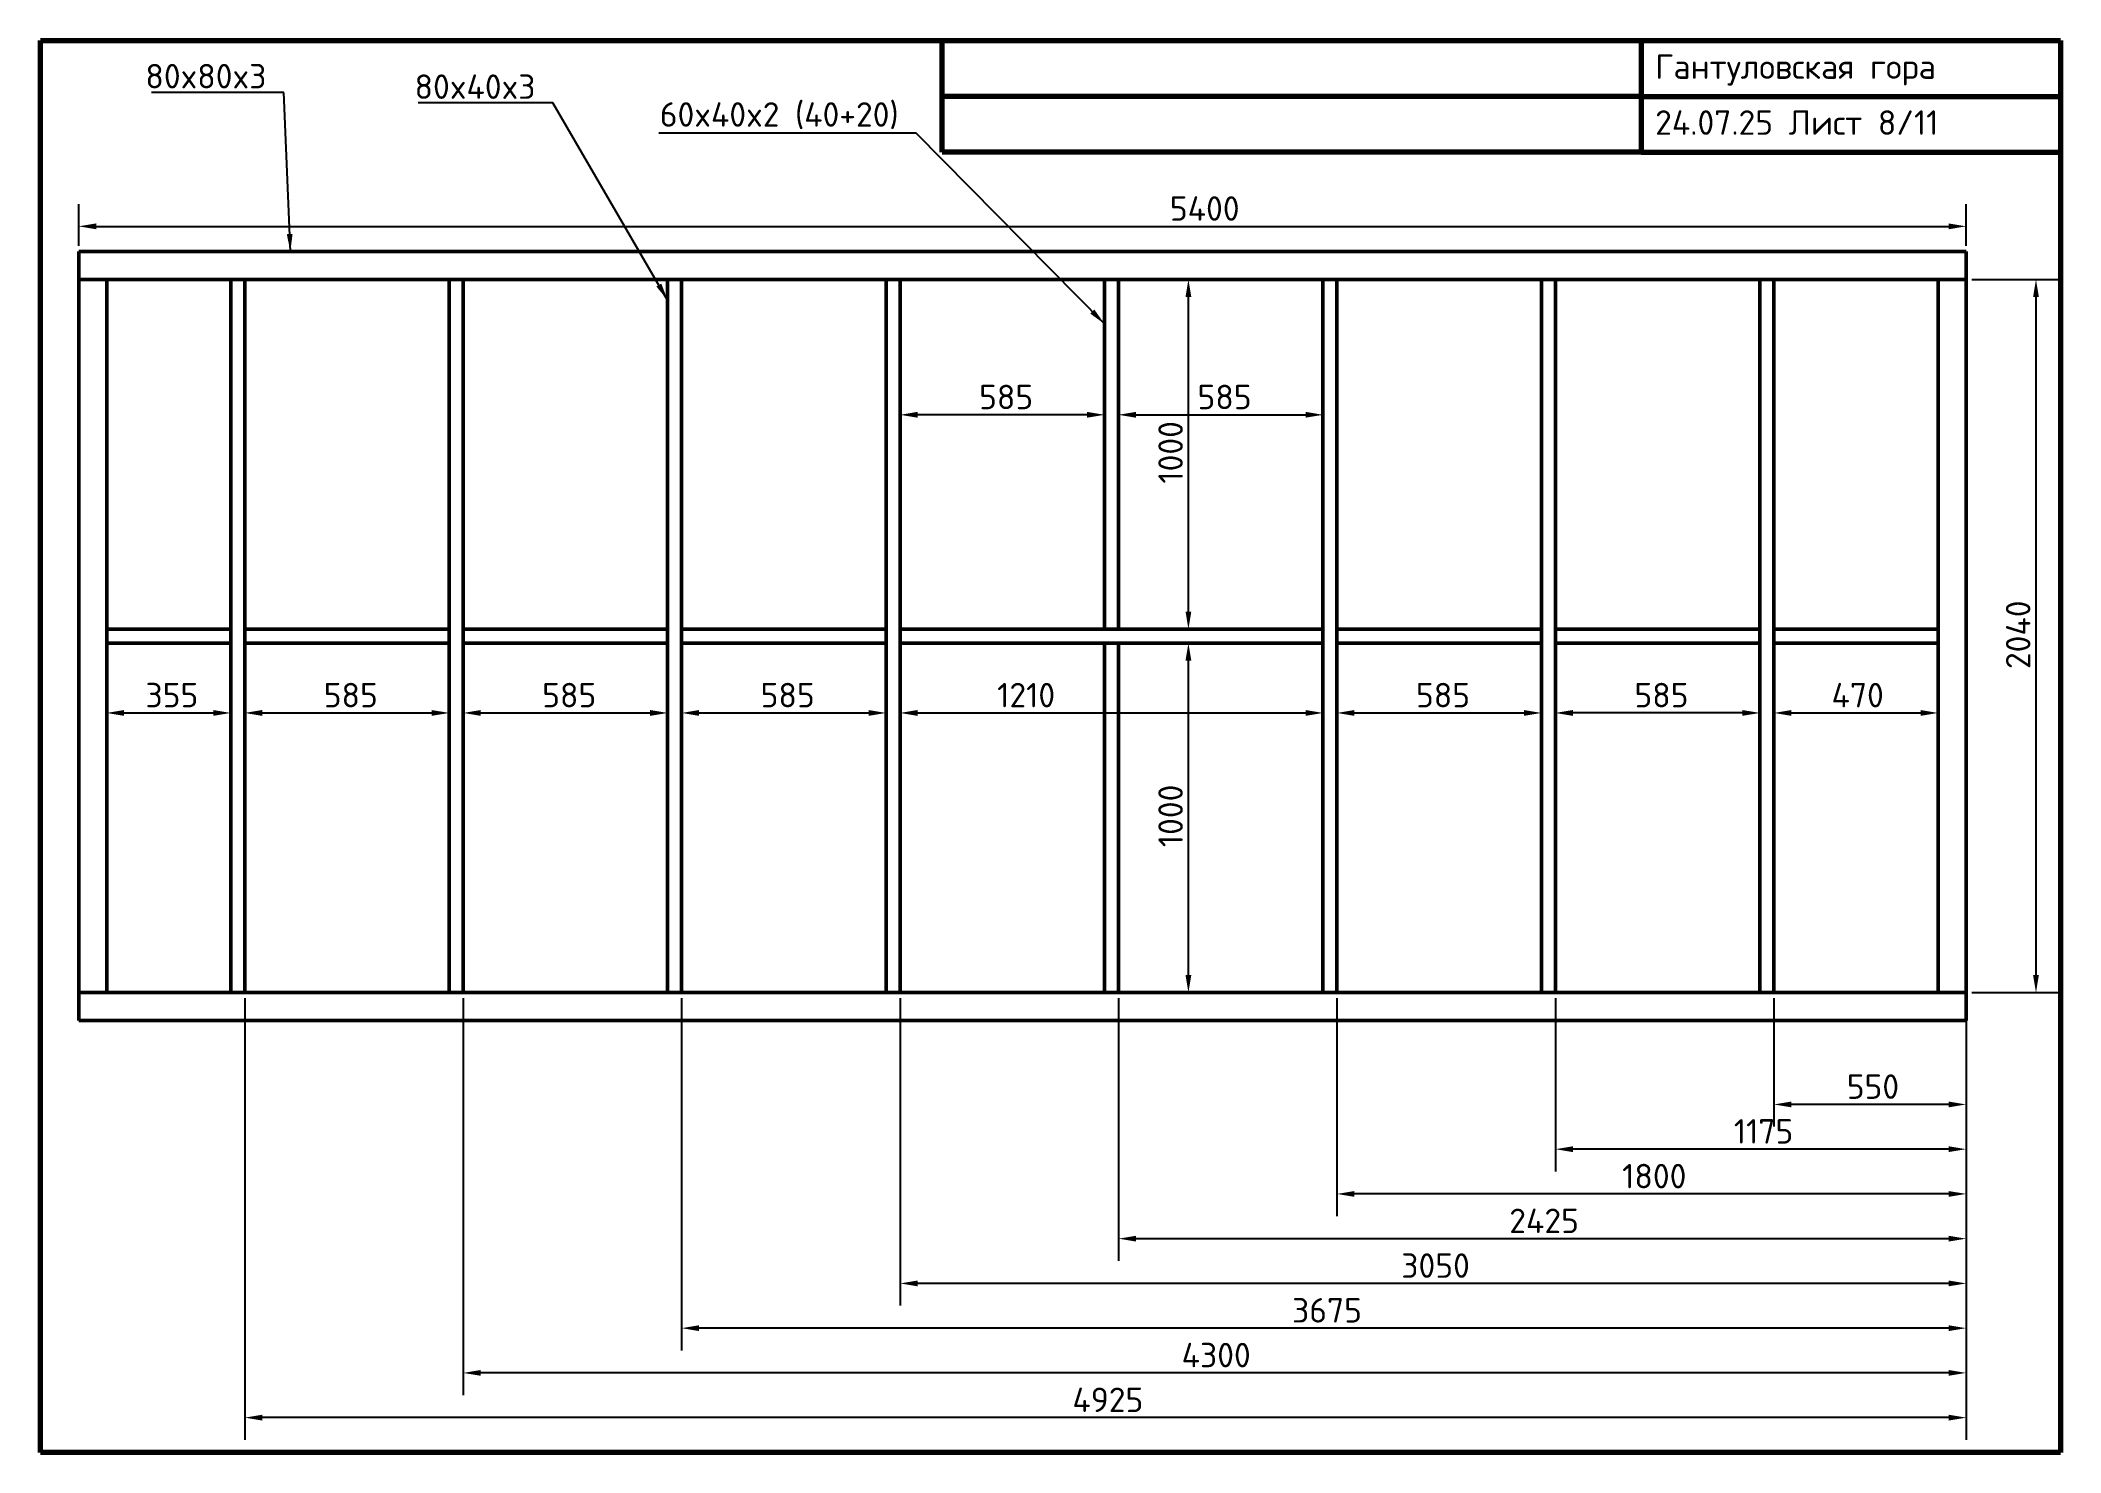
# Model space of a CAD drawing. Header units: millimetres. Extents: x 80 to 5860, y 80 to 4120.
import ezdxf

# ---------------------------------------------------------------- set-up
doc = ezdxf.new("R2010")
doc.units = ezdxf.units.MM
doc.header["$LTSCALE"] = 20
for name, color, linetype, lineweight in [('Border (ISO)', 7, 'Continuous', 70), ('Dimension (ISO)', 7, 'Continuous', 25), ('Symbol (ISO)', 7, 'Continuous', 25), ('Visible (ISO)', 7, 'Continuous', 50)]:
    doc.layers.add(name, color=color, linetype=linetype, lineweight=lineweight)
doc.styles.add('Note Text (DIN)', font='isocpeur.ttf')
doc.dimstyles.new('Default (DIN)', dxfattribs={"dimscale": 20, "dimtxt": 3.5, "dimasz": 2.5, "dimexe": 3.175, "dimexo": 0.8, "dimgap": 0.8, "dimtad": 1, "dimdec": 0, "dimrnd": 1e-08, "dimzin": 0, "dimtxsty": 'Note Text (DIN)', "dimcen": 0.09, "dimdle": 10, "dimclrd": 256, "dimclre": 256, "dimclrt": 256, "dimadec": 0, "dimazin": 0, "dimtfac": 1, "dimtmove": 0, "dimatfit": 3, "dimfxl": 1, "dimtolj": 1, "dimtzin": 0, "dimlwd": -1, "dimlwe": -1, "dimarcsym": 0})
doc.dimstyles.new('Default - Method 2a (DIN)$7', dxfattribs={"dimscale": 20, "dimtxt": 3.5, "dimasz": 2.5, "dimexe": 3.175, "dimexo": 0.8, "dimgap": 0.8, "dimtad": 1, "dimtih": 1, "dimtoh": 1, "dimrnd": 1e-08, "dimtxsty": 'Note Text (DIN)', "dimcen": 0.09, "dimdle": 10, "dimclrd": 256, "dimclre": 256, "dimclrt": 256, "dimazin": 2, "dimtfac": 1, "dimtmove": 0, "dimatfit": 3, "dimfxl": 1, "dimtolj": 1, "dimlwd": -1, "dimlwe": -1, "dimarcsym": 0})

# ---------------------------------------------------------------- blocks, each defined once
blk = doc.blocks.new('Borders right top border')
at = {"layer": 'Border (ISO)'}
for p, q in [((4, 206), (293, 206)), ((4, 4), (4, 206)), ((133, 190), (133, 206)), ((233, 206), (233, 190)), ((293, 206), (293, 4)), ((233, 198), (133, 198)), ((233, 198), (293, 198)), ((233, 190), (133, 190)), ((233, 190), (293, 190)), ((293, 4), (4, 4))]:
    blk.add_line(p, q, dxfattribs=at)
at = {"layer": 'Border (ISO)', "insert": (235, 204), "char_height": 3.5, "attachment_point": 1, "line_spacing_factor": 1.371429, "style": 'Note Text (DIN)'}
blk.add_mtext('\\fISOCPEUR|b0|i0;Гантуловская гора\\P\\fISOCPEUR|b0|i0;24.07.25 Лист 8/11', dxfattribs=at)
blk = doc.blocks.new('*D5')
at = {"layer": 'Defpoints', "color": 0, "transparency": 16777216}
for p in [(5039.6, 2396), (5509.6, 2396), (5509.6, 2196)]:
    blk.add_point(p, dxfattribs=at)
at = {"layer": 'Dimension (ISO)', "transparency": 16777216}
for p, q in [((5039.6, 2380), (5039.6, 2132.5)), ((5509.6, 2380), (5509.6, 2132.5)), ((5089.6, 2196), (5459.6, 2196))]:
    blk.add_line(p, q, dxfattribs=at)
for points in [[(5089.6, 2204.3), (5089.6, 2187.7), (5039.6, 2196)], [(5459.6, 2204.3), (5459.6, 2187.7), (5509.6, 2196)]]:
    blk.add_solid(points, dxfattribs=at)
at = {"layer": 'Dimension (ISO)', "transparency": 16777216, "insert": (5204.6, 2282), "char_height": 70, "attachment_point": 1, "style": 'Note Text (DIN)'}
blk.add_mtext('\\A1;470', dxfattribs=at)
blk = doc.blocks.new('*D6')
at = {"layer": 'Defpoints', "color": 0, "transparency": 16777216}
for p in [(4414.6, 2396), (4999.6, 2396), (4414.6, 2196)]:
    blk.add_point(p, dxfattribs=at)
at = {"layer": 'Dimension (ISO)', "transparency": 16777216}
for p, q in [((4414.6, 2380), (4414.6, 2132.5)), ((4999.6, 2380), (4999.6, 2132.5)), ((4949.6, 2196), (4464.6, 2196))]:
    blk.add_line(p, q, dxfattribs=at)
for points in [[(4464.6, 2204.3), (4464.6, 2187.7), (4414.6, 2196)], [(4949.6, 2204.3), (4949.6, 2187.7), (4999.6, 2196)]]:
    blk.add_solid(points, dxfattribs=at)
at = {"layer": 'Dimension (ISO)', "transparency": 16777216, "insert": (4640.6, 2282), "char_height": 70, "attachment_point": 1, "style": 'Note Text (DIN)'}
blk.add_mtext('\\A1;585', dxfattribs=at)
blk = doc.blocks.new('*D7')
at = {"layer": 'Defpoints', "color": 0, "transparency": 16777216}
for p in [(3789.6, 2396), (4374.6, 2396), (4374.6, 2196)]:
    blk.add_point(p, dxfattribs=at)
at = {"layer": 'Dimension (ISO)', "transparency": 16777216}
for p, q in [((3789.6, 2380), (3789.6, 2132.5)), ((4374.6, 2380), (4374.6, 2132.5)), ((3839.6, 2196), (4324.6, 2196))]:
    blk.add_line(p, q, dxfattribs=at)
for points in [[(3839.6, 2204.3), (3839.6, 2187.7), (3789.6, 2196)], [(4324.6, 2204.3), (4324.6, 2187.7), (4374.6, 2196)]]:
    blk.add_solid(points, dxfattribs=at)
at = {"layer": 'Dimension (ISO)', "transparency": 16777216, "insert": (4015.6, 2282), "char_height": 70, "attachment_point": 1, "style": 'Note Text (DIN)'}
blk.add_mtext('\\A1;585', dxfattribs=at)
blk = doc.blocks.new('*D8')
at = {"layer": 'Defpoints', "color": 0, "transparency": 16777216}
for p in [(2539.6, 2396), (3749.6, 2396), (3749.6, 2196)]:
    blk.add_point(p, dxfattribs=at)
at = {"layer": 'Dimension (ISO)', "transparency": 16777216}
for p, q in [((2539.6, 2380), (2539.6, 2132.5)), ((3749.6, 2380), (3749.6, 2132.5)), ((2589.6, 2196), (3699.6, 2196))]:
    blk.add_line(p, q, dxfattribs=at)
for points in [[(2589.6, 2204.3), (2589.6, 2187.7), (2539.6, 2196)], [(3699.6, 2204.3), (3699.6, 2187.7), (3749.6, 2196)]]:
    blk.add_solid(points, dxfattribs=at)
at = {"layer": 'Dimension (ISO)', "transparency": 16777216, "insert": (2817.4, 2282), "char_height": 70, "attachment_point": 1, "style": 'Note Text (DIN)'}
blk.add_mtext('\\A1;1210', dxfattribs=at)
blk = doc.blocks.new('*D9')
at = {"layer": 'Defpoints', "color": 0, "transparency": 16777216}
for p in [(3164.6, 2396), (3364.6, 2396), (3164.6, 1396)]:
    blk.add_point(p, dxfattribs=at)
at = {"layer": 'Dimension (ISO)', "transparency": 16777216}
for p, q in [((3180.6, 2396), (3428.1, 2396)), ((3364.6, 1446), (3364.6, 2346)), ((3180.6, 1396), (3428.1, 1396))]:
    blk.add_line(p, q, dxfattribs=at)
for points in [[(3356.3, 2346), (3372.9, 2346), (3364.6, 2396)], [(3356.3, 1446), (3372.9, 1446), (3364.6, 1396)]]:
    blk.add_solid(points, dxfattribs=at)
at = {"layer": 'Dimension (ISO)', "transparency": 16777216, "insert": (3278.6, 1812), "char_height": 70, "attachment_point": 1, "rotation": 90, "style": 'Note Text (DIN)'}
blk.add_mtext('\\A1;1000', dxfattribs=at)
blk = doc.blocks.new('*D10')
at = {"layer": 'Defpoints', "color": 0, "transparency": 16777216}
for p in [(3164.6, 3436), (3364.6, 3436), (3164.6, 2436)]:
    blk.add_point(p, dxfattribs=at)
at = {"layer": 'Dimension (ISO)', "transparency": 16777216}
for p, q in [((3180.6, 3436), (3428.1, 3436)), ((3364.6, 2486), (3364.6, 3386)), ((3180.6, 2436), (3428.1, 2436))]:
    blk.add_line(p, q, dxfattribs=at)
for points in [[(3356.3, 3386), (3372.9, 3386), (3364.6, 3436)], [(3356.3, 2486), (3372.9, 2486), (3364.6, 2436)]]:
    blk.add_solid(points, dxfattribs=at)
at = {"layer": 'Dimension (ISO)', "transparency": 16777216, "insert": (3278.6, 2852), "char_height": 70, "attachment_point": 1, "rotation": 90, "style": 'Note Text (DIN)'}
blk.add_mtext('\\A1;1000', dxfattribs=at)
blk = doc.blocks.new('*D11')
at = {"layer": 'Defpoints', "color": 0, "transparency": 16777216}
for p in [(1914.6, 2396), (2499.6, 2396), (2499.6, 2196)]:
    blk.add_point(p, dxfattribs=at)
at = {"layer": 'Dimension (ISO)', "transparency": 16777216}
for p, q in [((1914.6, 2380), (1914.6, 2132.5)), ((2499.6, 2380), (2499.6, 2132.5)), ((1964.6, 2196), (2449.6, 2196))]:
    blk.add_line(p, q, dxfattribs=at)
for points in [[(1964.6, 2204.3), (1964.6, 2187.7), (1914.6, 2196)], [(2449.6, 2204.3), (2449.6, 2187.7), (2499.6, 2196)]]:
    blk.add_solid(points, dxfattribs=at)
at = {"layer": 'Dimension (ISO)', "transparency": 16777216, "insert": (2140.6, 2282), "char_height": 70, "attachment_point": 1, "style": 'Note Text (DIN)'}
blk.add_mtext('\\A1;585', dxfattribs=at)
blk = doc.blocks.new('*D12')
at = {"layer": 'Defpoints', "color": 0, "transparency": 16777216}
for p in [(1289.6, 2396), (1874.6, 2396), (1874.6, 2196)]:
    blk.add_point(p, dxfattribs=at)
at = {"layer": 'Dimension (ISO)', "transparency": 16777216}
for p, q in [((1289.6, 2380), (1289.6, 2132.5)), ((1874.6, 2380), (1874.6, 2132.5)), ((1339.6, 2196), (1824.6, 2196))]:
    blk.add_line(p, q, dxfattribs=at)
for points in [[(1339.6, 2204.3), (1339.6, 2187.7), (1289.6, 2196)], [(1824.6, 2204.3), (1824.6, 2187.7), (1874.6, 2196)]]:
    blk.add_solid(points, dxfattribs=at)
at = {"layer": 'Dimension (ISO)', "transparency": 16777216, "insert": (1515.6, 2282), "char_height": 70, "attachment_point": 1, "style": 'Note Text (DIN)'}
blk.add_mtext('\\A1;585', dxfattribs=at)
blk = doc.blocks.new('*D13')
at = {"layer": 'Defpoints', "color": 0, "transparency": 16777216}
for p in [(664.6, 2396), (1249.6, 2396), (1249.6, 2196)]:
    blk.add_point(p, dxfattribs=at)
at = {"layer": 'Dimension (ISO)', "transparency": 16777216}
for p, q in [((664.6, 2380), (664.6, 2132.5)), ((1249.6, 2380), (1249.6, 2132.5)), ((714.6, 2196), (1199.6, 2196))]:
    blk.add_line(p, q, dxfattribs=at)
for points in [[(714.6, 2204.3), (714.6, 2187.7), (664.6, 2196)], [(1199.6, 2204.3), (1199.6, 2187.7), (1249.6, 2196)]]:
    blk.add_solid(points, dxfattribs=at)
at = {"layer": 'Dimension (ISO)', "transparency": 16777216, "insert": (890.6, 2282), "char_height": 70, "attachment_point": 1, "style": 'Note Text (DIN)'}
blk.add_mtext('\\A1;585', dxfattribs=at)
blk = doc.blocks.new('*D14')
at = {"layer": 'Defpoints', "color": 0, "transparency": 16777216}
for p in [(269.6, 2396), (624.6, 2396), (624.6, 2196)]:
    blk.add_point(p, dxfattribs=at)
at = {"layer": 'Dimension (ISO)', "transparency": 16777216}
for p, q in [((269.6, 2380), (269.6, 2132.5)), ((624.6, 2380), (624.6, 2132.5)), ((319.6, 2196), (574.6, 2196))]:
    blk.add_line(p, q, dxfattribs=at)
for points in [[(319.6, 2204.3), (319.6, 2187.7), (269.6, 2196)], [(574.6, 2204.3), (574.6, 2187.7), (624.6, 2196)]]:
    blk.add_solid(points, dxfattribs=at)
at = {"layer": 'Dimension (ISO)', "transparency": 16777216, "insert": (380.6, 2282), "char_height": 70, "attachment_point": 1, "style": 'Note Text (DIN)'}
blk.add_mtext('\\A1;355', dxfattribs=at)
blk = doc.blocks.new('*D15')
at = {"layer": 'Defpoints', "color": 0, "transparency": 16777216}
for p in [(2539.6, 3048.9), (2539.6, 3048.9), (3124.6, 3048.9)]:
    blk.add_point(p, dxfattribs=at)
at = {"layer": 'Dimension (ISO)', "transparency": 16777216}
blk.add_line((3074.6, 3048.9), (2589.6, 3048.9), dxfattribs=at)
for points in [[(2589.6, 3057.3), (2589.6, 3040.6), (2539.6, 3048.9)], [(3074.6, 3057.3), (3074.6, 3040.6), (3124.6, 3048.9)]]:
    blk.add_solid(points, dxfattribs=at)
at = {"layer": 'Dimension (ISO)', "transparency": 16777216, "insert": (2765.6, 3134.9), "char_height": 70, "attachment_point": 1, "style": 'Note Text (DIN)'}
blk.add_mtext('\\A1;585', dxfattribs=at)
blk = doc.blocks.new('*D16')
at = {"layer": 'Defpoints', "color": 0, "transparency": 16777216}
for p in [(3164.6, 3048.9), (3749.6, 3048.9), (3749.6, 3048.9)]:
    blk.add_point(p, dxfattribs=at)
at = {"layer": 'Dimension (ISO)', "transparency": 16777216}
blk.add_line((3214.6, 3048.9), (3699.6, 3048.9), dxfattribs=at)
for points in [[(3214.6, 3057.3), (3214.6, 3040.6), (3164.6, 3048.9)], [(3699.6, 3057.3), (3699.6, 3040.6), (3749.6, 3048.9)]]:
    blk.add_solid(points, dxfattribs=at)
at = {"layer": 'Dimension (ISO)', "transparency": 16777216, "insert": (3390.6, 3134.9), "char_height": 70, "attachment_point": 1, "style": 'Note Text (DIN)'}
blk.add_mtext('\\A1;585', dxfattribs=at)
blk = doc.blocks.new('*D17')
at = {"layer": 'Defpoints', "color": 0, "transparency": 16777216}
for p in [(5589.6, 3588.1), (189.6, 3516), (5589.6, 3516)]:
    blk.add_point(p, dxfattribs=at)
at = {"layer": 'Dimension (ISO)', "transparency": 16777216}
for p, q in [((189.6, 3532), (189.6, 3651.6)), ((5589.6, 3532), (5589.6, 3651.6)), ((239.6, 3588.1), (5539.6, 3588.1))]:
    blk.add_line(p, q, dxfattribs=at)
for points in [[(239.6, 3596.4), (239.6, 3579.7), (189.6, 3588.1)], [(5539.6, 3596.4), (5539.6, 3579.7), (5589.6, 3588.1)]]:
    blk.add_solid(points, dxfattribs=at)
at = {"layer": 'Dimension (ISO)', "transparency": 16777216, "insert": (3311.5, 3674.1), "char_height": 70, "attachment_point": 1, "style": 'Note Text (DIN)'}
blk.add_mtext('\\A1;5400', dxfattribs=at)
blk = doc.blocks.new('*D18')
at = {"layer": 'Defpoints', "color": 0, "transparency": 16777216}
for p in [(5589.6, 3436), (5589.6, 1396), (5789.6, 1396)]:
    blk.add_point(p, dxfattribs=at)
at = {"layer": 'Dimension (ISO)', "transparency": 16777216}
for p, q in [((5605.6, 3436), (5853.1, 3436)), ((5789.6, 3386), (5789.6, 1446)), ((5605.6, 1396), (5853.1, 1396))]:
    blk.add_line(p, q, dxfattribs=at)
for points in [[(5781.3, 3386), (5797.9, 3386), (5789.6, 3436)], [(5781.3, 1446), (5797.9, 1446), (5789.6, 1396)]]:
    blk.add_solid(points, dxfattribs=at)
at = {"layer": 'Dimension (ISO)', "transparency": 16777216, "insert": (5703.6, 2321.5), "char_height": 70, "attachment_point": 1, "rotation": 90, "style": 'Note Text (DIN)'}
blk.add_mtext('\\A1;2040', dxfattribs=at)
blk = doc.blocks.new('*D19')
at = {"layer": 'Defpoints', "color": 0, "transparency": 16777216}
for p in [(5039.6, 1396), (5589.6, 1396), (5039.6, 1076)]:
    blk.add_point(p, dxfattribs=at)
at = {"layer": 'Dimension (ISO)', "transparency": 16777216}
for p, q in [((5039.6, 1380), (5039.6, 1012.5)), ((5589.6, 1380), (5589.6, 1012.5)), ((5539.6, 1076), (5089.6, 1076))]:
    blk.add_line(p, q, dxfattribs=at)
for points in [[(5089.6, 1084.3), (5089.6, 1067.7), (5039.6, 1076)], [(5539.6, 1084.3), (5539.6, 1067.7), (5589.6, 1076)]]:
    blk.add_solid(points, dxfattribs=at)
at = {"layer": 'Dimension (ISO)', "transparency": 16777216, "insert": (5248.1, 1162), "char_height": 70, "attachment_point": 1, "style": 'Note Text (DIN)'}
blk.add_mtext('\\A1;550', dxfattribs=at)
blk = doc.blocks.new('*D20')
at = {"layer": 'Defpoints', "color": 0, "transparency": 16777216}
for p in [(4414.6, 1396), (5589.6, 1396), (4414.6, 948)]:
    blk.add_point(p, dxfattribs=at)
at = {"layer": 'Dimension (ISO)', "transparency": 16777216}
for p, q in [((4414.6, 1380), (4414.6, 884.5)), ((5589.6, 1380), (5589.6, 884.5)), ((5539.6, 948), (4464.6, 948))]:
    blk.add_line(p, q, dxfattribs=at)
for points in [[(4464.6, 956.3), (4464.6, 939.7), (4414.6, 948)], [(5539.6, 956.3), (5539.6, 939.7), (5589.6, 948)]]:
    blk.add_solid(points, dxfattribs=at)
at = {"layer": 'Dimension (ISO)', "transparency": 16777216, "insert": (4925.1, 1034), "char_height": 70, "attachment_point": 1, "style": 'Note Text (DIN)'}
blk.add_mtext('\\A1;1175', dxfattribs=at)
blk = doc.blocks.new('*D21')
at = {"layer": 'Defpoints', "color": 0, "transparency": 16777216}
for p in [(3789.6, 1396), (5589.6, 1396), (3789.6, 820)]:
    blk.add_point(p, dxfattribs=at)
at = {"layer": 'Dimension (ISO)', "transparency": 16777216}
for p, q in [((3789.6, 1380), (3789.6, 756.5)), ((5589.6, 1380), (5589.6, 756.5)), ((5539.6, 820), (3839.6, 820))]:
    blk.add_line(p, q, dxfattribs=at)
for points in [[(3839.6, 828.3), (3839.6, 811.7), (3789.6, 820)], [(5539.6, 828.3), (5539.6, 811.7), (5589.6, 820)]]:
    blk.add_solid(points, dxfattribs=at)
at = {"layer": 'Dimension (ISO)', "transparency": 16777216, "insert": (4605.6, 906), "char_height": 70, "attachment_point": 1, "style": 'Note Text (DIN)'}
blk.add_mtext('\\A1;1800', dxfattribs=at)
blk = doc.blocks.new('*D22')
at = {"layer": 'Defpoints', "color": 0, "transparency": 16777216}
for p in [(3164.6, 1396), (5589.6, 1396), (3164.6, 692)]:
    blk.add_point(p, dxfattribs=at)
at = {"layer": 'Dimension (ISO)', "transparency": 16777216}
for p, q in [((3164.6, 1380), (3164.6, 628.5)), ((5589.6, 1380), (5589.6, 628.5)), ((5539.6, 692), (3214.6, 692))]:
    blk.add_line(p, q, dxfattribs=at)
for points in [[(3214.6, 700.3), (3214.6, 683.7), (3164.6, 692)], [(5539.6, 700.3), (5539.6, 683.7), (5589.6, 692)]]:
    blk.add_solid(points, dxfattribs=at)
at = {"layer": 'Dimension (ISO)', "transparency": 16777216, "insert": (4282.6, 778), "char_height": 70, "attachment_point": 1, "style": 'Note Text (DIN)'}
blk.add_mtext('\\A1;2425', dxfattribs=at)
blk = doc.blocks.new('*D23')
at = {"layer": 'Defpoints', "color": 0, "transparency": 16777216}
for p in [(2539.6, 1396), (5589.6, 1396), (2539.6, 564)]:
    blk.add_point(p, dxfattribs=at)
at = {"layer": 'Dimension (ISO)', "transparency": 16777216}
for p, q in [((2539.6, 1380), (2539.6, 500.5)), ((5589.6, 1380), (5589.6, 500.5)), ((5539.6, 564), (2589.6, 564))]:
    blk.add_line(p, q, dxfattribs=at)
for points in [[(2589.6, 572.3), (2589.6, 555.7), (2539.6, 564)], [(5539.6, 572.3), (5539.6, 555.7), (5589.6, 564)]]:
    blk.add_solid(points, dxfattribs=at)
at = {"layer": 'Dimension (ISO)', "transparency": 16777216, "insert": (3973.6, 650), "char_height": 70, "attachment_point": 1, "style": 'Note Text (DIN)'}
blk.add_mtext('\\A1;3050', dxfattribs=at)
blk = doc.blocks.new('*D24')
at = {"layer": 'Defpoints', "color": 0, "transparency": 16777216}
for p in [(1914.6, 1396), (5589.6, 1396), (1914.6, 436)]:
    blk.add_point(p, dxfattribs=at)
at = {"layer": 'Dimension (ISO)', "transparency": 16777216}
for p, q in [((1914.6, 1380), (1914.6, 372.5)), ((5589.6, 1380), (5589.6, 372.5)), ((5539.6, 436), (1964.6, 436))]:
    blk.add_line(p, q, dxfattribs=at)
for points in [[(1964.6, 444.3), (1964.6, 427.7), (1914.6, 436)], [(5539.6, 444.3), (5539.6, 427.7), (5589.6, 436)]]:
    blk.add_solid(points, dxfattribs=at)
at = {"layer": 'Dimension (ISO)', "transparency": 16777216, "insert": (3661.1, 522), "char_height": 70, "attachment_point": 1, "style": 'Note Text (DIN)'}
blk.add_mtext('\\A1;3675', dxfattribs=at)
blk = doc.blocks.new('*D25')
at = {"layer": 'Defpoints', "color": 0, "transparency": 16777216}
for p in [(1289.6, 1396), (5589.6, 1396), (1289.6, 308)]:
    blk.add_point(p, dxfattribs=at)
at = {"layer": 'Dimension (ISO)', "transparency": 16777216}
for p, q in [((1289.6, 1380), (1289.6, 244.5)), ((5589.6, 1380), (5589.6, 244.5)), ((5539.6, 308), (1339.6, 308))]:
    blk.add_line(p, q, dxfattribs=at)
for points in [[(1339.6, 316.3), (1339.6, 299.7), (1289.6, 308)], [(5539.6, 316.3), (5539.6, 299.7), (5589.6, 308)]]:
    blk.add_solid(points, dxfattribs=at)
at = {"layer": 'Dimension (ISO)', "transparency": 16777216, "insert": (3345.1, 394), "char_height": 70, "attachment_point": 1, "style": 'Note Text (DIN)'}
blk.add_mtext('\\A1;4300', dxfattribs=at)
blk = doc.blocks.new('*D26')
at = {"layer": 'Defpoints', "color": 0, "transparency": 16777216}
for p in [(664.6, 1396), (5589.6, 1396), (664.6, 180)]:
    blk.add_point(p, dxfattribs=at)
at = {"layer": 'Dimension (ISO)', "transparency": 16777216}
for p, q in [((664.6, 1380), (664.6, 116.5)), ((5589.6, 1380), (5589.6, 116.5)), ((5539.6, 180), (714.6, 180))]:
    blk.add_line(p, q, dxfattribs=at)
for points in [[(714.6, 188.3), (714.6, 171.7), (664.6, 180)], [(5539.6, 188.3), (5539.6, 171.7), (5589.6, 180)]]:
    blk.add_solid(points, dxfattribs=at)
at = {"layer": 'Dimension (ISO)', "transparency": 16777216, "insert": (3032.6, 266), "char_height": 70, "attachment_point": 1, "style": 'Note Text (DIN)'}
blk.add_mtext('\\A1;4925', dxfattribs=at)

msp = doc.modelspace()

# ---------------------------------------------------------------- linework, layer by layer
at = {"layer": 'Visible (ISO)'}
for p, q in [((189.6, 3516), (5589.6, 3516)), ((189.6, 3516), (189.6, 3510)), ((189.6, 3442), (189.6, 3510)), ((5589.6, 3516), (5589.6, 3510)), ((5589.6, 3442), (5589.6, 3510)), ((189.6, 3442), (189.6, 3436)), ((189.6, 3436), (195.6, 3436)), ((189.6, 1396), (189.6, 3436)), ((263.6, 3436), (195.6, 3436)), ((263.6, 3436), (269.6, 3436)), ((269.6, 2436), (269.6, 3436)), ((269.6, 3436), (624.6, 3436)), ((624.6, 2436), (624.6, 3436)), ((624.6, 3436), (630.6, 3436)), ((658.6, 3436), (630.6, 3436)), ((658.6, 3436), (664.6, 3436)), ((664.6, 3436), (1249.6, 3436)), ((664.6, 2436), (664.6, 3436)), ((1249.6, 2436), (1249.6, 3436)), ((1249.6, 3436), (1255.6, 3436)), ((1283.6, 3436), (1255.6, 3436)), ((1283.6, 3436), (1289.6, 3436)), ((1289.6, 2436), (1289.6, 3436)), ((1289.6, 3436), (1874.6, 3436)), ((1874.6, 2436), (1874.6, 3436)), ((1874.6, 3436), (1880.6, 3436)), ((1908.6, 3436), (1880.6, 3436)), ((1908.6, 3436), (1914.6, 3436)), ((1914.6, 3436), (2499.6, 3436)), ((1914.6, 2436), (1914.6, 3436)), ((2499.6, 2436), (2499.6, 3436)), ((2499.6, 3436), (2505.6, 3436)), ((2533.6, 3436), (2505.6, 3436)), ((2533.6, 3436), (2539.6, 3436)), ((2539.6, 2436), (2539.6, 3436)), ((2539.6, 3436), (3749.6, 3436)), ((3124.6, 2436), (3124.6, 3436)), ((3164.6, 2436), (3164.6, 3436)), ((3749.6, 2436), (3749.6, 3436)), ((3749.6, 3436), (3755.6, 3436)), ((3783.6, 3436), (3755.6, 3436)), ((3783.6, 3436), (3789.6, 3436)), ((3789.6, 3436), (4374.6, 3436)), ((3789.6, 2436), (3789.6, 3436)), ((4374.6, 2436), (4374.6, 3436)), ((4374.6, 3436), (4380.6, 3436)), ((4408.6, 3436), (4380.6, 3436)), ((4408.6, 3436), (4414.6, 3436)), ((4414.6, 3436), (4999.6, 3436)), ((4414.6, 2436), (4414.6, 3436)), ((4999.6, 2436), (4999.6, 3436)), ((4999.6, 3436), (5005.6, 3436)), ((5033.6, 3436), (5005.6, 3436)), ((5033.6, 3436), (5039.6, 3436)), ((5039.6, 2436), (5039.6, 3436)), ((5039.6, 3436), (5509.6, 3436)), ((5509.6, 3436), (5509.6, 2436)), ((5515.6, 3436), (5509.6, 3436)), ((5515.6, 3436), (5583.6, 3436)), ((5589.6, 3436), (5583.6, 3436)), ((5589.6, 3442), (5589.6, 3436)), ((5589.6, 3436), (5589.6, 1396)), ((269.6, 2436), (624.6, 2436)), ((269.6, 2436), (269.6, 2430)), ((269.6, 2402), (269.6, 2430)), ((624.6, 2436), (624.6, 2430)), ((624.6, 2402), (624.6, 2430)), ((664.6, 2436), (1249.6, 2436)), ((664.6, 2436), (664.6, 2430)), ((664.6, 2402), (664.6, 2430)), ((1249.6, 2436), (1249.6, 2430)), ((1249.6, 2402), (1249.6, 2430)), ((1289.6, 2436), (1874.6, 2436)), ((1289.6, 2436), (1289.6, 2430)), ((1289.6, 2402), (1289.6, 2430)), ((1874.6, 2436), (1874.6, 2430)), ((1874.6, 2402), (1874.6, 2430)), ((1914.6, 2436), (2499.6, 2436)), ((1914.6, 2436), (1914.6, 2430)), ((1914.6, 2402), (1914.6, 2430)), ((2499.6, 2436), (2499.6, 2430)), ((2499.6, 2402), (2499.6, 2430)), ((2539.6, 2436), (3749.6, 2436)), ((2539.6, 2436), (2539.6, 2430)), ((2539.6, 2402), (2539.6, 2430)), ((3749.6, 2436), (3749.6, 2430)), ((3749.6, 2402), (3749.6, 2430)), ((3789.6, 2436), (4374.6, 2436)), ((3789.6, 2436), (3789.6, 2430)), ((3789.6, 2402), (3789.6, 2430)), ((4374.6, 2436), (4374.6, 2430)), ((4374.6, 2402), (4374.6, 2430)), ((4999.6, 2436), (4414.6, 2436)), ((4414.6, 2430), (4414.6, 2436)), ((4414.6, 2430), (4414.6, 2402)), ((4999.6, 2430), (4999.6, 2436)), ((4999.6, 2430), (4999.6, 2402)), ((5039.6, 2436), (5509.6, 2436)), ((5039.6, 2436), (5039.6, 2430)), ((5039.6, 2402), (5039.6, 2430)), ((5509.6, 2436), (5509.6, 2430)), ((5509.6, 2402), (5509.6, 2430)), ((269.6, 2402), (269.6, 2396)), ((269.6, 1396), (269.6, 2396)), ((269.6, 2396), (624.6, 2396)), ((624.6, 2402), (624.6, 2396)), ((624.6, 1396), (624.6, 2396)), ((664.6, 2402), (664.6, 2396)), ((664.6, 1396), (664.6, 2396)), ((664.6, 2396), (1249.6, 2396)), ((1249.6, 2402), (1249.6, 2396)), ((1249.6, 1396), (1249.6, 2396)), ((1289.6, 2402), (1289.6, 2396)), ((1289.6, 1396), (1289.6, 2396)), ((1289.6, 2396), (1874.6, 2396)), ((1874.6, 2402), (1874.6, 2396)), ((1874.6, 1396), (1874.6, 2396)), ((1914.6, 2402), (1914.6, 2396)), ((1914.6, 1396), (1914.6, 2396)), ((1914.6, 2396), (2499.6, 2396)), ((2499.6, 2402), (2499.6, 2396)), ((2499.6, 1396), (2499.6, 2396)), ((2539.6, 2402), (2539.6, 2396)), ((2539.6, 1396), (2539.6, 2396)), ((2539.6, 2396), (3124.6, 2396)), ((3124.6, 1396), (3124.6, 2396)), ((3124.6, 2396), (3130.6, 2396)), ((3158.6, 2396), (3130.6, 2396)), ((3158.6, 2396), (3164.6, 2396)), ((3164.6, 2396), (3749.6, 2396)), ((3164.6, 1396), (3164.6, 2396)), ((3749.6, 2402), (3749.6, 2396)), ((3749.6, 1396), (3749.6, 2396)), ((3789.6, 2402), (3789.6, 2396)), ((3789.6, 1396), (3789.6, 2396)), ((3789.6, 2396), (4374.6, 2396)), ((4374.6, 2402), (4374.6, 2396)), ((4374.6, 1396), (4374.6, 2396)), ((4414.6, 2396), (4414.6, 2402)), ((4414.6, 1396), (4414.6, 2396)), ((4999.6, 2396), (4414.6, 2396)), ((4999.6, 2396), (4999.6, 2402)), ((4999.6, 1396), (4999.6, 2396)), ((5039.6, 2402), (5039.6, 2396)), ((5039.6, 1396), (5039.6, 2396)), ((5039.6, 2396), (5509.6, 2396)), ((5509.6, 2402), (5509.6, 2396)), ((5509.6, 2396), (5509.6, 1396)), ((189.6, 1390), (189.6, 1396)), ((189.6, 1396), (195.6, 1396)), ((189.6, 1390), (189.6, 1322)), ((263.6, 1396), (195.6, 1396)), ((263.6, 1396), (269.6, 1396)), ((624.6, 1396), (269.6, 1396)), ((624.6, 1396), (630.6, 1396)), ((658.6, 1396), (630.6, 1396)), ((658.6, 1396), (664.6, 1396)), ((1249.6, 1396), (664.6, 1396)), ((1249.6, 1396), (1255.6, 1396)), ((1283.6, 1396), (1255.6, 1396)), ((1283.6, 1396), (1289.6, 1396)), ((1874.6, 1396), (1289.6, 1396)), ((1874.6, 1396), (1880.6, 1396)), ((1908.6, 1396), (1880.6, 1396)), ((1908.6, 1396), (1914.6, 1396)), ((2499.6, 1396), (1914.6, 1396)), ((2499.6, 1396), (2505.6, 1396)), ((2533.6, 1396), (2505.6, 1396)), ((2533.6, 1396), (2539.6, 1396)), ((3124.6, 1396), (2539.6, 1396)), ((3124.6, 1396), (3130.6, 1396)), ((3158.6, 1396), (3130.6, 1396)), ((3158.6, 1396), (3164.6, 1396)), ((3749.6, 1396), (3164.6, 1396)), ((3749.6, 1396), (3755.6, 1396)), ((3783.6, 1396), (3755.6, 1396)), ((3783.6, 1396), (3789.6, 1396)), ((4374.6, 1396), (3789.6, 1396)), ((4374.6, 1396), (4380.6, 1396)), ((4408.6, 1396), (4380.6, 1396)), ((4408.6, 1396), (4414.6, 1396)), ((4999.6, 1396), (4414.6, 1396)), ((4999.6, 1396), (5005.6, 1396)), ((5033.6, 1396), (5005.6, 1396)), ((5033.6, 1396), (5039.6, 1396)), ((5509.6, 1396), (5039.6, 1396)), ((5515.6, 1396), (5509.6, 1396)), ((5515.6, 1396), (5583.6, 1396)), ((5589.6, 1396), (5583.6, 1396)), ((5589.6, 1390), (5589.6, 1396)), ((5589.6, 1390), (5589.6, 1322)), ((189.6, 1316), (189.6, 1322)), ((5589.6, 1316), (189.6, 1316)), ((5589.6, 1316), (5589.6, 1322))]:
    msp.add_line(p, q, dxfattribs=at)

# ---------------------------------------------------------------- block references
at = {"xscale": 20, "yscale": 20, "zscale": 20}
msp.add_blockref('Borders right top border', (0, 0), dxfattribs=at)

# ---------------------------------------------------------------- texts
at = {"layer": 'Symbol (ISO)', "char_height": 70, "attachment_point": 9, "style": 'Note Text (DIN)'}
for s, insert, width in [('\\fISOCPEUR|b0|i0;80x80x3', (726.5, 3982.7), 342.727), ('\\fISOCPEUR|b0|i0;80x40x3', (1496.4, 3952.7), 349.74), ('\\fISOCPEUR|b0|i0;60x40x2 (40+20)', (2535.4, 3866.2), 699.545)]:
    msp.add_mtext(s, dxfattribs=dict(at, insert=insert, width=width))

# ---------------------------------------------------------------- dimensions: what is measured, and where the dimension line sits
at = {"layer": 'Dimension (ISO)'}
for base, p1, p2, angle, picture, middle in [((5589.6, 3588.1), (189.6, 3516), (5589.6, 3516), 180, '*D17', (3406, 3588.1)), ((3364.6, 3436), (3164.6, 2436), (3164.6, 3436), 90, '*D10', (3364.6, 2936)), ((5789.6, 1396), (5589.6, 3436), (5589.6, 1396), 90, '*D18', (5789.6, 2416)), ((624.6, 2196), (269.6, 2396), (624.6, 2396), 180, '*D14', (447.1, 2196)), ((1249.6, 2196), (664.6, 2396), (1249.6, 2396), 180, '*D13', (957.1, 2196)), ((1874.6, 2196), (1289.6, 2396), (1874.6, 2396), 180, '*D12', (1582.1, 2196)), ((2499.6, 2196), (1914.6, 2396), (2499.6, 2396), 180, '*D11', (2207.1, 2196)), ((3749.6, 2196), (2539.6, 2396), (3749.6, 2396), 180, '*D8', (2894.4, 2196)), ((3364.6, 2396), (3164.6, 1396), (3164.6, 2396), 90, '*D9', (3364.6, 1896)), ((4374.6, 2196), (3789.6, 2396), (4374.6, 2396), 180, '*D7', (4082.1, 2196)), ((4414.6, 2196), (4999.6, 2396), (4414.6, 2396), 180, '*D6', (4707.1, 2196)), ((5509.6, 2196), (5039.6, 2396), (5509.6, 2396), 180, '*D5', (5274.6, 2196)), ((664.6, 180), (5589.6, 1396), (664.6, 1396), 180, '*D26', (3127.1, 180)), ((1289.6, 308), (5589.6, 1396), (1289.6, 1396), 180, '*D25', (3439.6, 308)), ((1914.6, 436), (5589.6, 1396), (1914.6, 1396), 180, '*D24', (3752.1, 436)), ((2539.6, 564), (5589.6, 1396), (2539.6, 1396), 180, '*D23', (4064.6, 564)), ((3164.6, 692), (5589.6, 1396), (3164.6, 1396), 180, '*D22', (4377.1, 692)), ((3789.6, 820), (5589.6, 1396), (3789.6, 1396), 180, '*D21', (4689.6, 820)), ((4414.6, 948), (5589.6, 1396), (4414.6, 1396), 180, '*D20', (5002.1, 948)), ((5039.6, 1076), (5589.6, 1396), (5039.6, 1396), 180, '*D19', (5314.6, 1076))]:
    dim = msp.add_linear_dim(base=base, p1=p1, p2=p2, angle=angle, dimstyle='Default (DIN)', override={"dimgap": 0.8, "dimdec": 0, "dimtol": 0, "dimlim": 0, "dimtp": 0, "dimtm": 0, "dimtdec": 2, "dimtofl": 0, "dimatfit": 1}, dxfattribs=at)
    dim.commit()
    dim.dimension.update_dxf_attribs({"geometry": picture, "text_midpoint": middle, "dimtype": 160})
for base, p1, p2, picture, middle in [((2539.6, 3048.9), (3124.6, 3048.9), (2539.6, 3048.9), '*D15', (2832.1, 3048.9)), ((3749.6, 3048.9), (3164.6, 3048.9), (3749.6, 3048.9), '*D16', (3457.1, 3048.9))]:
    dim = msp.add_linear_dim(base=base, p1=p1, p2=p2, dimstyle='Default (DIN)', override={"dimgap": 0.8, "dimdec": 0, "dimse1": 1, "dimse2": 1, "dimtol": 0, "dimlim": 0, "dimtp": 0, "dimtm": 0, "dimtdec": 2, "dimtofl": 0, "dimatfit": 1}, dxfattribs=at)
    dim.commit()
    dim.dimension.update_dxf_attribs({"geometry": picture, "text_midpoint": middle, "dimtype": 160})

# ---------------------------------------------------------------- leaders
at = {"layer": 'Symbol (ISO)', "annotation_type": 0, "has_hookline": 1, "hookline_direction": 1}
for points, text_width in [([(795.2, 3516), (776.5, 3971), (726.5, 3971)], 329), ([(1874.6, 3376.8), (1546.4, 3941), (1496.4, 3941)], 336), ([(3124.6, 3308.8), (2585.4, 3854.6), (2535.4, 3854.6)], 686)]:
    msp.add_leader(points, dimstyle='Default - Method 2a (DIN)$7', override={"dimgap": 0, "dimtad": 1}, dxfattribs=dict(at, text_width=text_width))

doc.saveas('drawing.dxf')
